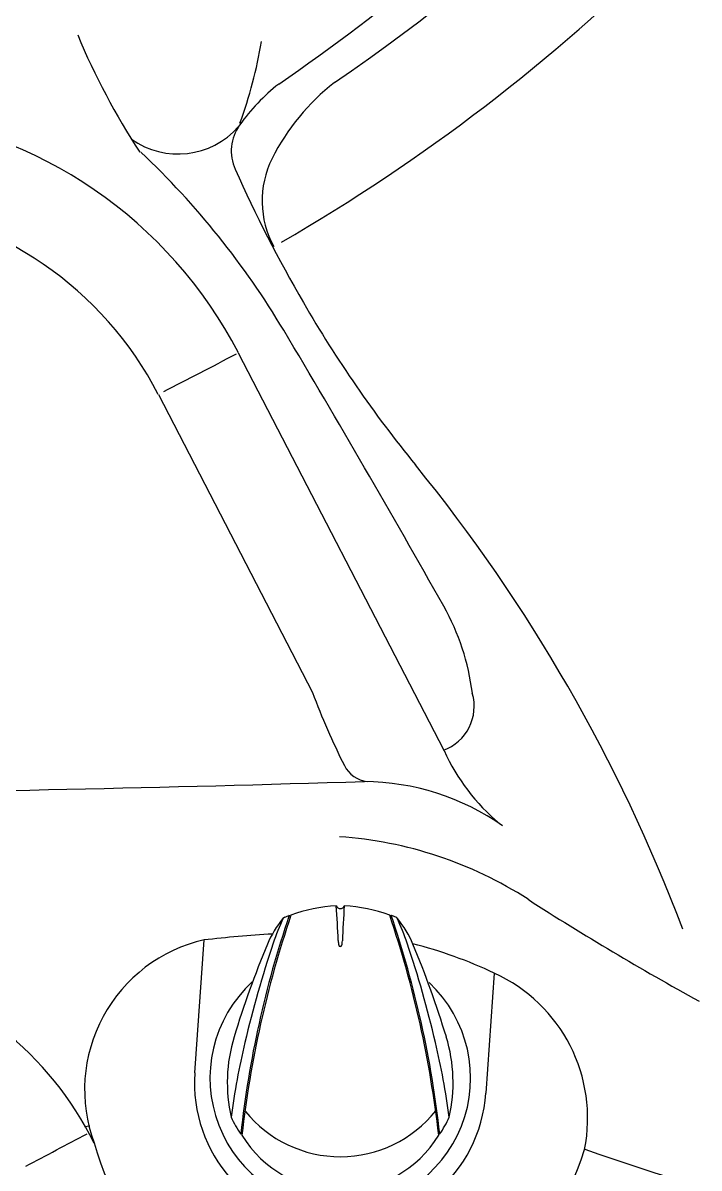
# Model space of a CAD drawing. Extents: x 0 to 78, y -21 to 126.
# Drawn here: x 40.59 to 51.58, y 6.5 to 25.11 of the extents above; entities that cross this region are included whole.
import ezdxf

# ---------------------------------------------------------------- set-up
doc = ezdxf.new("R2010")
doc.units = 0
doc.header["$MEASUREMENT"] = 0
doc.layers.add('1', color=4, linetype='Continuous')

# ---------------------------------------------------------------- blocks, each defined once
blk = doc.blocks.new('2014DV')
at = {"layer": '1', "color": 4, "linetype": 'Continuous'}
for p, q in [((-0.809, 2.634), (-0.83, 2.634)), ((0.809, 2.634), (0.83, 2.634))]:
    blk.add_line(p, q, dxfattribs=at)
for centre, radius, start, end in [((0.09, 0.193), 2.613, 93.4013, 109.9959), ((0, 2.823), 0.0684, 198.3657, 341.6343), ((-0.09, 0.193), 2.612, 70.0037, 86.6001), ((-0.87, 2.535), 0.0857, 112.4868, 136.57), ((-2.484, 6.434), 4.134, 292.4868, 293.5777), ((0.158, 0.886), 1.882, 66.6313, 69.2027), ((0.871, 2.548), 0.0736, 39.2103, 62.7798), ((0.317, 1.551), 1.627, 140.1433, 157.3677), ((-0.321, 1.551), 1.627, 22.6323, 39.8567), ((13.837, -4.085), 16.275, 157.3677, 163.014), ((-13.841, -4.085), 16.275, 16.986, 22.6323), ((0, 0), 2.119, 132.4792, 47.0681), ((0.698, -0.072), 2.536, 163.014, 192.8482), ((-0.702, -0.072), 2.536, 347.1518, 16.986), ((-0.268, 0.036), 1.65, 203.9862, 215.0096), ((0.264, 0.036), 1.65, 324.9904, 336.0138), ((0, 0.051), 1.877, 211.5215, 328.4785)]:
    blk.add_arc(centre, radius, start, end, dxfattribs=at)
at = {"layer": '1', "color": 3, "linetype": 'Continuous'}
for centre, radius, start, end in [((-18.175, 1.519), 18.155, 2.2649, 4.048), ((19.002, 1.473), 18.984, 175.9877, 177.717), ((14.921, -2.715), 16.638, 161.2038, 173.7724), ((15.559, -2.872), 17.268, 161.3577, 173.5439), ((-15.545, -2.869), 17.254, 6.4511, 18.6473), ((-14.924, -2.715), 16.638, 6.2276, 18.7962), ((2.626, 0.937), 3.923, 154.9337, 161.356), ((-2.63, 0.937), 3.923, 18.644, 25.0663), ((0.36, 2.242), 0.394, 180.7592, 192.1536), ((15.772, -3.498), 17.797, 161.356, 166.7532), ((0, 2.165), 0.0256, 192.1536, 347.8464), ((-0.347, 2.239), 0.38, 347.8464, 358.5818), ((-15.776, -3.498), 17.797, 13.2468, 18.644), ((10.632, -2.289), 12.517, 166.7532, 172.4083), ((-10.636, -2.289), 12.517, 7.5917, 13.2468), ((0, 0.708), 1.986, 218.9581, 321.3523)]:
    blk.add_arc(centre, radius, start, end, dxfattribs=at)
blk = doc.blocks.new('2017 PRODIGY HL')
at = {"layer": '1', "color": 3, "linetype": 'Continuous'}
for p, q in [((47.438, 13.282), (44.093, 19.746)), ((42.79, 19.072), (45.296, 14.227)), ((41.677, 7.18), (41.591, 7.167))]:
    blk.add_line(p, q, dxfattribs=at)
at = {"layer": '1', "color": 2, "linetype": 'Continuous'}
for p, q in [((43.382, 8.042), (43.533, 10.205)), ((48.252, 9.664), (48.116, 7.714))]:
    blk.add_line(p, q, dxfattribs=at)
at = {"layer": '1', "color": 3, "linetype": 'Continuous'}
for centre, radius, start, end in [((24.703, 53.256), 35.368, 304.525, 325.2062), ((29.418, 48.149), 30.724, 300.0271, 329.6371), ((29.253, 48.315), 29.21, 304.158, 325.3257), ((52.369, 29.451), 11.796, 202.5979, 213.096), ((37.434, 25.955), 7.125, 339.6994, 350.7572), ((46.793, 21.524), 3.303, 128.2508, 144.2833), ((47.874, 21.288), 3.617, 127.8536, 153.4191), ((37.637, 16.405), 7.269, 27.3679, 83.7827), ((43.111, 24.283), 1.302, 234.3868, 318.9225), ((44.7, 23.029), 0.724, 144.2833, 204.144), ((33.238, 13.198), 13.498, 30.8329, 46.6267), ((46.015, 22.218), 1.538, 153.4191, 208.8551), ((65.508, 32.356), 23.527, 204.144, 210.0716), ((37.638, 16.407), 5.8, 27.3577, 83.7902), ((62.706, 30.734), 20.289, 210.0716, 219.1431), ((-130.644, -84.623), 204.355, 29.379, 30.83287), ((25093.4, -48397.839), 54513.579, 117.3552699, 117.3566691), ((25.854, 0.739), 27.227, 20.7399, 39.1431), ((44.072, 13.739), 3.854, 7.11, 29.379), ((57.043, 18.648), 12.551, 200.6238, 206.5479), ((47.165, 14.003), 0.761, 289.9214, 16.2637), ((50.465, 14.643), 3.319, 204.2125, 230.1426), ((46.238, 13.25), 0.473, 206.5479, 263.5625), ((45.307, 5.45), 6.445, 57.1642, 86.1702), ((72.974, 48.321), 44.578, 237.1642, 241.3245), ((45.683, -8.119), 18.449, 93.2291, 96.6923), ((44.089, 7.77), 2.498, 102.8492, 200.2857), ((45.098, 3.002), 7.371, 64.667, 75.6372), ((47.182, 7.307), 2.589, 348.6355, 65.5883), ((-170778.18, 325938.8), 367982.218, 297.65871791, 297.65889313), ((45.749, 8.01), 4.153, 195.401, 343.0105), ((59.343, 33.366), 28.249, 250.091, 265.7119)]:
    blk.add_arc(centre, radius, start, end, dxfattribs=at)
at = {"layer": '1', "color": 2, "linetype": 'Continuous'}
for centre, radius, start, end in [((27.787, 624.444), 611.939, 270.812734, 271.718694), ((46.101, 8.786), 3.994, 55.078, 89.4371), ((36.964, 4.551), 5.328, 26.1573, 77.5997), ((45.75, 7.887), 2.373, 176.2577, 355.8238)]:
    blk.add_arc(centre, radius, start, end, dxfattribs=at)
at = {"layer": '1', "color": 1, "linetype": 'Continuous'}
blk.add_blockref('2014DV', (45.749, 7.959), dxfattribs=at)

msp = doc.modelspace()

# ---------------------------------------------------------------- block references
at = {"layer": '1'}
msp.add_blockref('2017 PRODIGY HL', (0, 0), dxfattribs=at)

doc.saveas('drawing.dxf')
